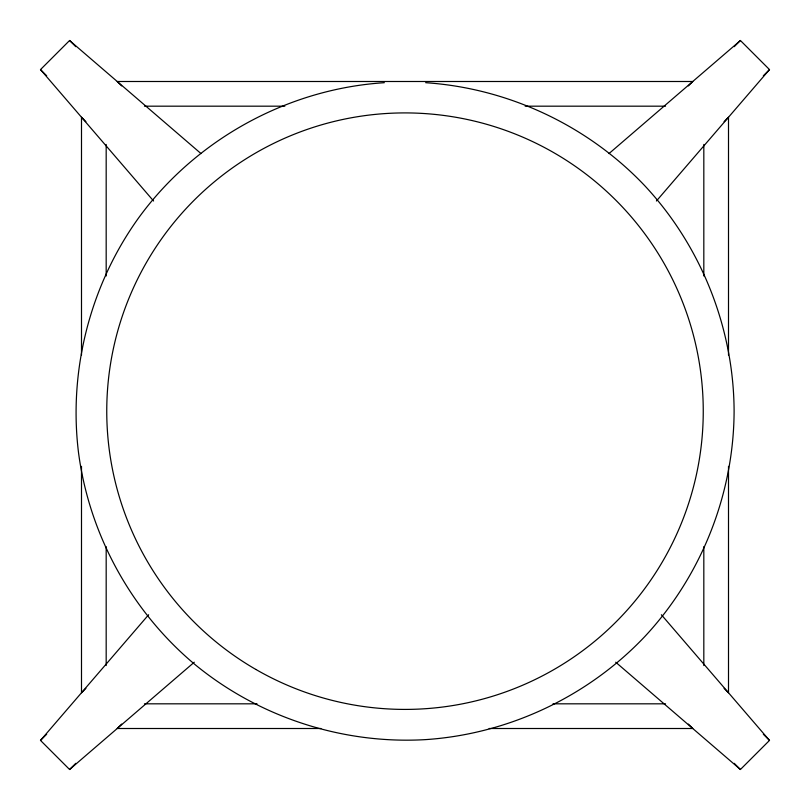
<?xml version="1.0" encoding="UTF-8"?>
<svg xmlns="http://www.w3.org/2000/svg" width="810" height="810" viewBox="0 0 810 810"><rect width="100%" height="100%" fill="white"/><g stroke="black" fill="none" stroke-linecap="round" stroke-linejoin="round"><path stroke-width="1.21" d="M194.289 662.205L69.589 769.5L40.5 740.411L148.625 614.749M656.424 201.001L769.5 69.589L740.411 40.5L608.999 153.576M153.576 201.001L40.5 69.589L69.589 40.5L201.001 153.576M85.911 688.358L81.496 692.763L81.496 466.347M688.358 85.911L692.763 81.496L117.237 81.496L121.642 85.911M40.5 740.411L46.666 734.245M734.245 46.666L740.411 40.5M69.589 769.5L75.755 763.334M763.334 75.755L769.5 69.589M121.642 724.089L117.237 728.504L320.882 728.504M724.089 121.642L728.504 117.237L728.504 355.033M615.711 662.205L740.411 769.5L769.5 740.411L661.375 614.749M384.335 82.701C287.742 88.877 195.716 139.462 138.753 217.718C90.285 284.968 68.415 370.13 78.489 452.405C89.191 534.61 131.554 611.651 195.22 664.737C259.291 717.326 342.913 744.501 425.665 739.611C508.376 734.093 587.928 696.651 644.902 636.447C701.419 575.799 733.789 494.049 734.103 411.156C733.789 328.263 701.419 246.513 644.902 185.875C587.928 125.661 508.376 88.229 425.665 82.701M144.453 106.181L284.847 106.181M525.153 106.181L665.547 106.181M144.453 703.819L257.023 703.819M552.977 703.819L665.547 703.819M489.118 728.504L692.763 728.504L688.358 724.089M724.089 688.358L728.504 692.763L728.504 466.347M69.589 40.5L75.755 46.666M763.334 734.245L769.5 740.411M40.5 69.589L46.666 75.755M734.245 763.334L740.411 769.5M85.911 121.642L81.496 117.237L81.496 355.033M703.819 144.453L703.819 275.987M703.819 546.659L703.819 665.547M106.181 144.453L106.181 275.987M106.181 546.659L106.181 665.547M255.879 669.455A298.252 298.252 0 0 0 703.252 411.156A298.252 298.252 0 0 0 255.879 152.867A298.252 298.252 0 0 0 255.879 669.455"/></g></svg>
